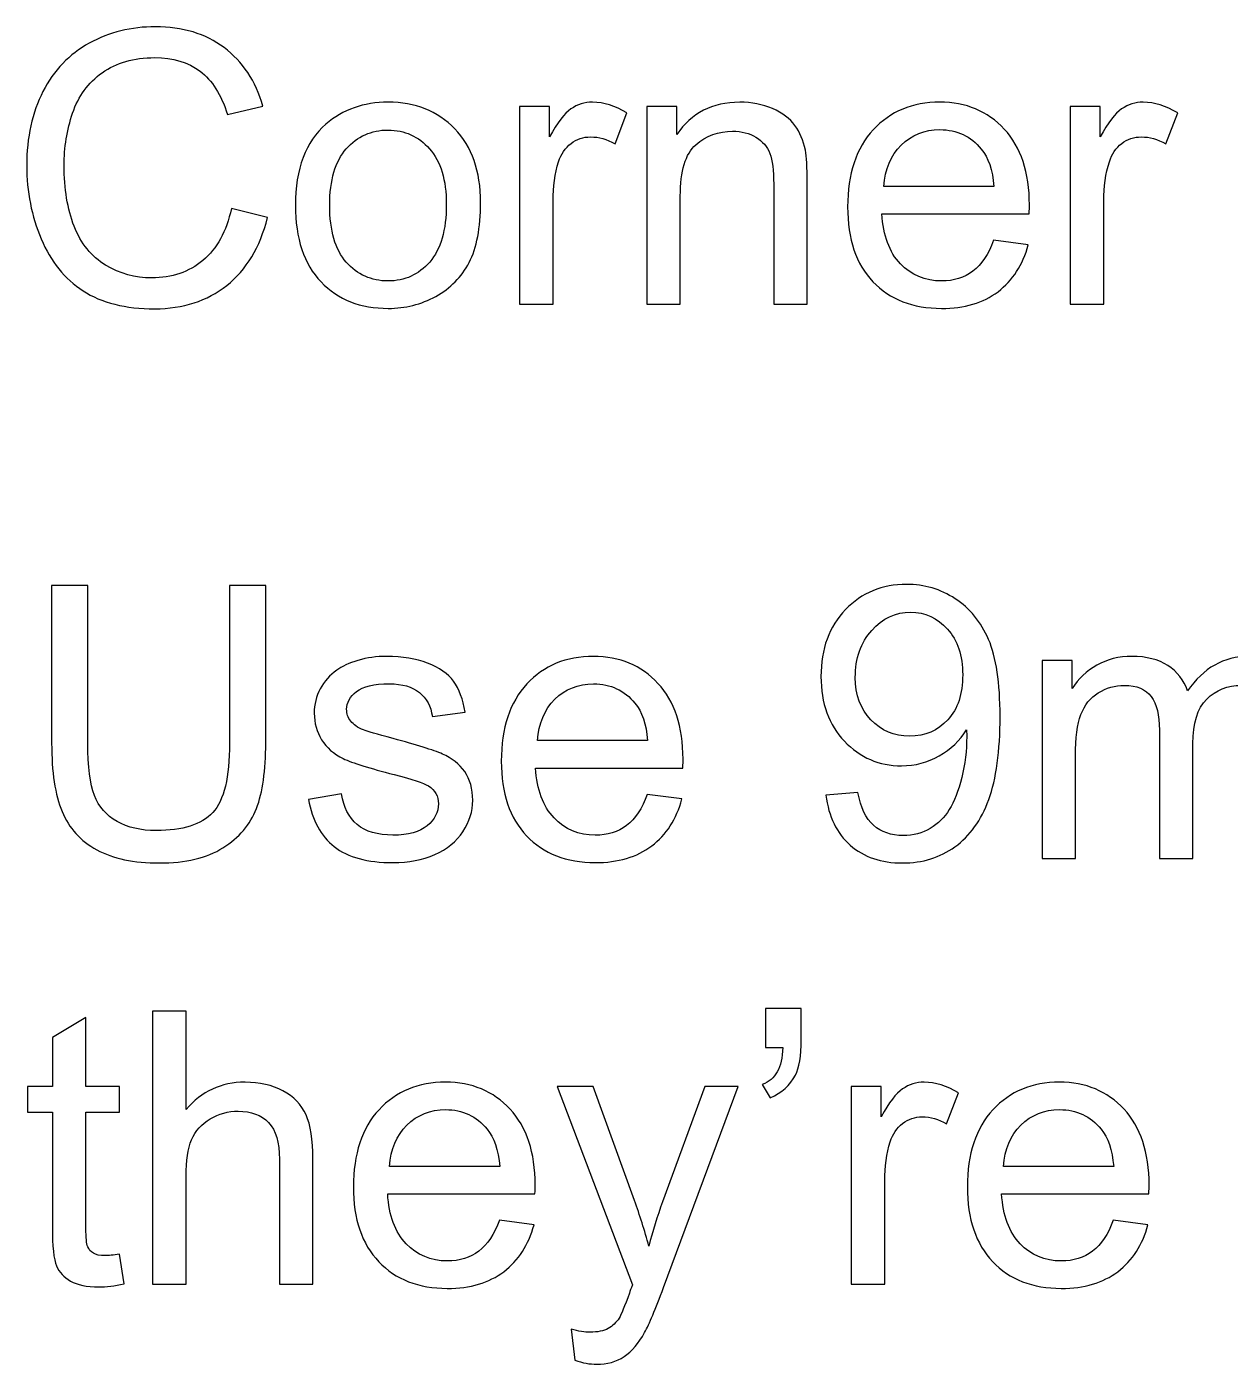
# Model space of a CAD drawing. Header units: millimetres. Extents: x 198 to 2216, y -826 to 151.
# Drawn here: x 474 to 554.3, y -811.2 to -722 of the extents above; entities that cross this region are included whole.
import ezdxf

# ---------------------------------------------------------------- set-up
doc = ezdxf.new("R2010")
doc.units = ezdxf.units.MM
doc.header["$MEASUREMENT"] = 0
doc.layers.add('Layer 1', color=7, linetype='Continuous')

msp = doc.modelspace()

# ---------------------------------------------------------------- linework, layer by layer
at = {"layer": 'Layer 1', "color": 250}
for points, knots in [([(487.6734, -734.1339), (487.6734, -734.1339), (490.0864, -734.7435), (490.0864, -734.7435), (489.5826, -736.7204), (488.6767, -738.2233), (487.3686, -739.2604), (486.0605, -740.2976), (484.4603, -740.8183), (482.568, -740.8183), (480.6122, -740.8183), (479.0205, -740.4204), (477.7928, -739.6203), (476.5651, -738.8244), (475.6338, -737.6687), (474.9946, -736.1574), (474.3553, -734.6419), (474.0336, -733.0205), (474.0336, -731.2848), (474.0336, -729.3925), (474.3934, -727.7415), (475.1173, -726.3318), (475.8412, -724.9221), (476.8699, -723.8511), (478.2034, -723.1187), (479.5369, -722.3864), (481.0059, -722.0223), (482.6061, -722.0223), (484.4264, -722.0223), (485.9547, -722.4837), (487.1908, -723.4108), (488.4312, -724.3379), (489.2948, -725.6376), (489.7816, -727.314), (489.7816, -727.314), (487.4194, -727.8728), (487.4194, -727.8728), (487.0003, -726.552), (486.3865, -725.5868), (485.5864, -724.9856), (484.7863, -724.3803), (483.7787, -724.0797), (482.5638, -724.0797), (481.171, -724.0797), (480.0026, -724.4141), (479.067, -725.083), (478.1315, -725.7519), (477.4711, -726.6536), (477.0943, -727.7796), (476.7133, -728.9099), (476.5228, -730.0741), (476.5228, -731.2721), (476.5228, -732.8173), (476.7472, -734.1677), (477.1959, -735.3192), (477.6446, -736.4749), (478.3431, -737.3343), (479.2914, -737.9058), (480.2397, -738.4773), (481.2641, -738.7609), (482.369, -738.7609), (483.7152, -738.7609), (484.8498, -738.3714), (485.7811, -737.5967), (486.7124, -736.8178), (487.3432, -735.6663), (487.6734, -734.1339)], [0, 0, 0, 0, 0.0454545, 0.0454545, 0.0454545, 0.0909091, 0.0909091, 0.0909091, 0.1363636, 0.1363636, 0.1363636, 0.1818182, 0.1818182, 0.1818182, 0.2272727, 0.2272727, 0.2272727, 0.2727273, 0.2727273, 0.2727273, 0.3181818, 0.3181818, 0.3181818, 0.3636364, 0.3636364, 0.3636364, 0.4090909, 0.4090909, 0.4090909, 0.4545455, 0.4545455, 0.4545455, 0.5, 0.5, 0.5, 0.5454545, 0.5454545, 0.5454545, 0.5909091, 0.5909091, 0.5909091, 0.6363636, 0.6363636, 0.6363636, 0.6818182, 0.6818182, 0.6818182, 0.7272727, 0.7272727, 0.7272727, 0.7727273, 0.7727273, 0.7727273, 0.8181818, 0.8181818, 0.8181818, 0.8636364, 0.8636364, 0.8636364, 0.9090909, 0.9090909, 0.9090909, 0.9545455, 0.9545455, 0.9545455, 1, 1, 1, 1]), ([(491.9448, -733.9222), (491.9448, -731.488), (492.6221, -729.6846), (493.981, -728.512), (495.1113, -727.5383), (496.4956, -727.0515), (498.1255, -727.0515), (499.9331, -727.0515), (501.4148, -727.6442), (502.5662, -728.8295), (503.7135, -730.0106), (504.2892, -731.6489), (504.2892, -733.7359), (504.2892, -735.4293), (504.0352, -736.7585), (503.5272, -737.728), (503.0192, -738.6974), (502.2784, -739.4509), (501.3047, -739.9886), (500.3353, -740.5262), (499.2727, -740.7929), (498.1255, -740.7929), (496.2797, -740.7929), (494.7896, -740.2045), (493.6508, -739.0234), (492.5121, -737.8423), (491.9448, -736.1405), (491.9448, -733.9222)], [0, 0, 0, 0, 0.1111111, 0.1111111, 0.1111111, 0.2222222, 0.2222222, 0.2222222, 0.3333333, 0.3333333, 0.3333333, 0.4444444, 0.4444444, 0.4444444, 0.5555556, 0.5555556, 0.5555556, 0.6666667, 0.6666667, 0.6666667, 0.7777778, 0.7777778, 0.7777778, 0.8888889, 0.8888889, 0.8888889, 1, 1, 1, 1]), ([(506.8842, -740.5135), (506.8842, -740.5135), (506.8842, -727.3309), (506.8842, -727.3309), (506.8842, -727.3309), (508.8908, -727.3309), (508.8908, -727.3309), (508.8908, -727.3309), (508.8908, -729.3502), (508.8908, -729.3502), (509.403, -728.4146), (509.8772, -727.7966), (510.3132, -727.5002), (510.7492, -727.1997), (511.2276, -727.0515), (511.7483, -727.0515), (512.5018, -727.0515), (513.2681, -727.2886), (514.047, -727.7585), (514.047, -727.7585), (513.2511, -729.8201), (513.2511, -729.8201), (512.7093, -729.5153), (512.1674, -729.3629), (511.6255, -729.3629), (511.1387, -729.3629), (510.7027, -729.5111), (510.3174, -729.8032), (509.9322, -730.0953), (509.657, -730.5017), (509.4919, -731.0224), (509.2422, -731.814), (509.1194, -732.6818), (509.1194, -733.6259), (509.1194, -733.6259), (509.1194, -740.5135), (509.1194, -740.5135), (509.1194, -740.5135), (506.8842, -740.5135), (506.8842, -740.5135)], [0, 0, 0, 0, 0.0769231, 0.0769231, 0.0769231, 0.1538462, 0.1538462, 0.1538462, 0.2307692, 0.2307692, 0.2307692, 0.3076923, 0.3076923, 0.3076923, 0.3846154, 0.3846154, 0.3846154, 0.4615385, 0.4615385, 0.4615385, 0.5384615, 0.5384615, 0.5384615, 0.6153846, 0.6153846, 0.6153846, 0.6923077, 0.6923077, 0.6923077, 0.7692308, 0.7692308, 0.7692308, 0.8461538, 0.8461538, 0.8461538, 0.9230769, 0.9230769, 0.9230769, 1, 1, 1, 1]), ([(515.3678, -740.5135), (515.3678, -740.5135), (515.3678, -727.3309), (515.3678, -727.3309), (515.3678, -727.3309), (517.3744, -727.3309), (517.3744, -727.3309), (517.3744, -727.3309), (517.3744, -729.202), (517.3744, -729.202), (518.3396, -727.7669), (519.7366, -727.0515), (521.5612, -727.0515), (522.357, -727.0515), (523.0852, -727.1954), (523.7498, -727.4791), (524.4144, -727.7627), (524.914, -728.1395), (525.2442, -728.6009), (525.5744, -729.0623), (525.8072, -729.6127), (525.9384, -730.2477), (526.0189, -730.6625), (526.0612, -731.3864), (526.0612, -732.4194), (526.0612, -732.4194), (526.0612, -740.5135), (526.0612, -740.5135), (526.0612, -740.5135), (523.826, -740.5135), (523.826, -740.5135), (523.826, -740.5135), (523.826, -732.504), (523.826, -732.504), (523.826, -731.5939), (523.7413, -730.9123), (523.5678, -730.4636), (523.3942, -730.0148), (523.0852, -729.655), (522.6449, -729.3841), (522.2046, -729.1174), (521.6839, -728.9819), (521.0913, -728.9819), (520.143, -728.9819), (519.326, -729.2825), (518.6359, -729.8878), (517.9459, -730.489), (517.603, -731.6362), (517.603, -733.3211), (517.603, -733.3211), (517.603, -740.5135), (517.603, -740.5135), (517.603, -740.5135), (515.3678, -740.5135), (515.3678, -740.5135)], [0, 0, 0, 0, 0.0555556, 0.0555556, 0.0555556, 0.1111111, 0.1111111, 0.1111111, 0.1666667, 0.1666667, 0.1666667, 0.2222222, 0.2222222, 0.2222222, 0.2777778, 0.2777778, 0.2777778, 0.3333333, 0.3333333, 0.3333333, 0.3888889, 0.3888889, 0.3888889, 0.4444444, 0.4444444, 0.4444444, 0.5, 0.5, 0.5, 0.5555556, 0.5555556, 0.5555556, 0.6111111, 0.6111111, 0.6111111, 0.6666667, 0.6666667, 0.6666667, 0.7222222, 0.7222222, 0.7222222, 0.7777778, 0.7777778, 0.7777778, 0.8333333, 0.8333333, 0.8333333, 0.8888889, 0.8888889, 0.8888889, 0.9444444, 0.9444444, 0.9444444, 1, 1, 1, 1]), ([(538.486, -736.2463), (538.486, -736.2463), (540.7974, -736.5511), (540.7974, -736.5511), (540.4376, -737.8931), (539.7645, -738.9387), (538.7823, -739.6795), (537.8002, -740.4204), (536.5471, -740.7929), (535.0189, -740.7929), (533.097, -740.7929), (531.573, -740.2002), (530.4469, -739.0149), (529.3208, -737.8338), (528.7578, -736.1701), (528.7578, -734.0323), (528.7578, -731.8225), (529.3251, -730.1037), (530.4638, -728.8845), (531.6026, -727.6611), (533.08, -727.0515), (534.8961, -727.0515), (536.653, -727.0515), (538.0881, -727.6484), (539.2014, -728.8464), (540.3148, -730.0445), (540.8736, -731.7293), (540.8736, -733.901), (540.8736, -734.0323), (540.8694, -734.2312), (540.8609, -734.4937), (540.8609, -734.4937), (531.0438, -734.4937), (531.0438, -734.4937), (531.1285, -735.9373), (531.5349, -737.0464), (532.2715, -737.8126), (533.0038, -738.5789), (533.9225, -738.9641), (535.0189, -738.9641), (535.8359, -738.9641), (536.5344, -738.7482), (537.1102, -738.3164), (537.6901, -737.8846), (538.1473, -737.1946), (538.486, -736.2463)], [0, 0, 0, 0, 0.0666667, 0.0666667, 0.0666667, 0.1333333, 0.1333333, 0.1333333, 0.2, 0.2, 0.2, 0.2666667, 0.2666667, 0.2666667, 0.3333333, 0.3333333, 0.3333333, 0.4, 0.4, 0.4, 0.4666667, 0.4666667, 0.4666667, 0.5333333, 0.5333333, 0.5333333, 0.6, 0.6, 0.6, 0.6666667, 0.6666667, 0.6666667, 0.7333333, 0.7333333, 0.7333333, 0.8, 0.8, 0.8, 0.8666667, 0.8666667, 0.8666667, 0.9333333, 0.9333333, 0.9333333, 1, 1, 1, 1]), ([(543.5956, -740.5135), (543.5956, -740.5135), (543.5956, -727.3309), (543.5956, -727.3309), (543.5956, -727.3309), (545.6022, -727.3309), (545.6022, -727.3309), (545.6022, -727.3309), (545.6022, -729.3502), (545.6022, -729.3502), (546.1144, -728.4146), (546.5886, -727.7966), (547.0246, -727.5002), (547.4606, -727.1997), (547.939, -727.0515), (548.4597, -727.0515), (549.2132, -727.0515), (549.9795, -727.2886), (550.7584, -727.7585), (550.7584, -727.7585), (549.9625, -729.8201), (549.9625, -729.8201), (549.4207, -729.5153), (548.8788, -729.3629), (548.3369, -729.3629), (547.8501, -729.3629), (547.4141, -729.5111), (547.0288, -729.8032), (546.6436, -730.0953), (546.3684, -730.5017), (546.2033, -731.0224), (545.9536, -731.814), (545.8308, -732.6818), (545.8308, -733.6259), (545.8308, -733.6259), (545.8308, -740.5135), (545.8308, -740.5135), (545.8308, -740.5135), (543.5956, -740.5135), (543.5956, -740.5135)], [0, 0, 0, 0, 0.0769231, 0.0769231, 0.0769231, 0.1538462, 0.1538462, 0.1538462, 0.2307692, 0.2307692, 0.2307692, 0.3076923, 0.3076923, 0.3076923, 0.3846154, 0.3846154, 0.3846154, 0.4615385, 0.4615385, 0.4615385, 0.5384615, 0.5384615, 0.5384615, 0.6153846, 0.6153846, 0.6153846, 0.6923077, 0.6923077, 0.6923077, 0.7692308, 0.7692308, 0.7692308, 0.8461538, 0.8461538, 0.8461538, 0.9230769, 0.9230769, 0.9230769, 1, 1, 1, 1]), ([(494.2308, -733.9264), (494.2308, -735.6113), (494.5991, -736.8728), (495.3357, -737.7068), (496.0765, -738.545), (497.0036, -738.9641), (498.1255, -738.9641), (499.2346, -738.9641), (500.1575, -738.545), (500.8983, -737.7026), (501.6349, -736.8601), (502.0032, -735.5774), (502.0032, -733.8545), (502.0032, -732.2289), (501.6307, -730.997), (500.8898, -730.163), (500.149, -729.3248), (499.2261, -728.9057), (498.1255, -728.9057), (497.0036, -728.9057), (496.0765, -729.3206), (495.3357, -730.1545), (494.5991, -730.9885), (494.2308, -732.2458), (494.2308, -733.9264)], [0, 0, 0, 0, 0.125, 0.125, 0.125, 0.25, 0.25, 0.25, 0.375, 0.375, 0.375, 0.5, 0.5, 0.5, 0.625, 0.625, 0.625, 0.75, 0.75, 0.75, 0.875, 0.875, 0.875, 1, 1, 1, 1]), ([(531.1708, -732.6649), (531.1708, -732.6649), (538.5114, -732.6649), (538.5114, -732.6649), (538.414, -731.5558), (538.1304, -730.726), (537.669, -730.1715), (536.962, -729.3121), (536.0391, -728.8803), (534.9088, -728.8803), (533.8844, -728.8803), (533.025, -729.2232), (532.3265, -729.909), (531.6322, -730.5948), (531.247, -731.5134), (531.1708, -732.6649)], [0, 0, 0, 0, 0.2, 0.2, 0.2, 0.4, 0.4, 0.4, 0.6, 0.6, 0.6, 0.8, 0.8, 0.8, 1, 1, 1, 1]), ([(487.5553, -759.2593), (487.5553, -759.2593), (489.9683, -759.2593), (489.9683, -759.2593), (489.9683, -759.2593), (489.9683, -769.7622), (489.9683, -769.7622), (489.9683, -771.591), (489.7609, -773.043), (489.3502, -774.1183), (488.9354, -775.1893), (488.1903, -776.0656), (487.115, -776.7387), (486.0355, -777.4118), (484.6258, -777.7505), (482.8732, -777.7505), (481.1757, -777.7505), (479.7829, -777.4584), (478.7034, -776.87), (477.6197, -776.2815), (476.8492, -775.4349), (476.3878, -774.3215), (475.9263, -773.2081), (475.6935, -771.6884), (475.6935, -769.7622), (475.6935, -769.7622), (475.6935, -759.2593), (475.6935, -759.2593), (475.6935, -759.2593), (478.1065, -759.2593), (478.1065, -759.2593), (478.1065, -759.2593), (478.1065, -769.758), (478.1065, -769.758), (478.1065, -771.337), (478.2547, -772.5054), (478.5468, -773.2505), (478.8389, -773.9998), (479.3384, -774.5797), (480.0538, -774.9819), (480.765, -775.3883), (481.6371, -775.5915), (482.6658, -775.5915), (484.4269, -775.5915), (485.6842, -775.1893), (486.4335, -774.3892), (487.1828, -773.5849), (487.5553, -772.044), (487.5553, -769.758), (487.5553, -769.758), (487.5553, -759.2593), (487.5553, -759.2593)], [0, 0, 0, 0, 0.0588235, 0.0588235, 0.0588235, 0.1176471, 0.1176471, 0.1176471, 0.1764706, 0.1764706, 0.1764706, 0.2352941, 0.2352941, 0.2352941, 0.2941176, 0.2941176, 0.2941176, 0.3529412, 0.3529412, 0.3529412, 0.4117647, 0.4117647, 0.4117647, 0.4705882, 0.4705882, 0.4705882, 0.5294118, 0.5294118, 0.5294118, 0.5882353, 0.5882353, 0.5882353, 0.6470588, 0.6470588, 0.6470588, 0.7058824, 0.7058824, 0.7058824, 0.7647059, 0.7647059, 0.7647059, 0.8235294, 0.8235294, 0.8235294, 0.8823529, 0.8823529, 0.8823529, 0.9411765, 0.9411765, 0.9411765, 1, 1, 1, 1]), ([(527.3105, -773.2293), (527.3105, -773.2293), (529.4441, -773.0515), (529.4441, -773.0515), (529.6261, -774.059), (529.9733, -774.7872), (530.4855, -775.2401), (530.9977, -775.6931), (531.6539, -775.9217), (532.4582, -775.9217), (533.144, -775.9217), (533.7452, -775.7651), (534.2659, -775.4476), (534.7866, -775.1343), (535.2099, -774.7152), (535.5359, -774.186), (535.8618, -773.6611), (536.137, -772.9499), (536.3614, -772.0567), (536.5857, -771.1634), (536.6958, -770.2533), (536.6958, -769.3262), (536.6958, -769.2288), (536.6916, -769.0764), (536.6831, -768.8774), (536.2386, -769.5886), (535.629, -770.1686), (534.8585, -770.6089), (534.0881, -771.0534), (533.2499, -771.2735), (532.3524, -771.2735), (530.8496, -771.2735), (529.5796, -770.7274), (528.5382, -769.6352), (527.501, -768.5472), (526.9803, -767.1079), (526.9803, -765.3214), (526.9803, -763.4757), (527.5222, -761.994), (528.6101, -760.868), (529.6939, -759.7461), (531.0528, -759.1831), (532.6911, -759.1831), (533.8679, -759.1831), (534.9474, -759.5006), (535.9296, -760.1398), (536.9075, -760.7748), (537.6483, -761.6808), (538.1563, -762.8619), (538.6643, -764.0387), (538.9183, -765.7448), (538.9183, -767.9757), (538.9183, -770.2998), (538.6685, -772.1498), (538.1648, -773.5256), (537.661, -774.9057), (536.9075, -775.9513), (535.9126, -776.671), (534.9178, -777.3907), (533.7536, -777.7505), (532.4159, -777.7505), (530.9935, -777.7505), (529.8336, -777.3568), (528.9319, -776.5652), (528.0344, -775.7735), (527.4925, -774.6602), (527.3105, -773.2293)], [0, 0, 0, 0, 0.0454545, 0.0454545, 0.0454545, 0.0909091, 0.0909091, 0.0909091, 0.1363636, 0.1363636, 0.1363636, 0.1818182, 0.1818182, 0.1818182, 0.2272727, 0.2272727, 0.2272727, 0.2727273, 0.2727273, 0.2727273, 0.3181818, 0.3181818, 0.3181818, 0.3636364, 0.3636364, 0.3636364, 0.4090909, 0.4090909, 0.4090909, 0.4545455, 0.4545455, 0.4545455, 0.5, 0.5, 0.5, 0.5454545, 0.5454545, 0.5454545, 0.5909091, 0.5909091, 0.5909091, 0.6363636, 0.6363636, 0.6363636, 0.6818182, 0.6818182, 0.6818182, 0.7272727, 0.7272727, 0.7272727, 0.7727273, 0.7727273, 0.7727273, 0.8181818, 0.8181818, 0.8181818, 0.8636364, 0.8636364, 0.8636364, 0.9090909, 0.9090909, 0.9090909, 0.9545455, 0.9545455, 0.9545455, 1, 1, 1, 1]), ([(536.4291, -765.2071), (536.4291, -763.9287), (536.0904, -762.9127), (535.4131, -762.1634), (534.74, -761.4141), (533.9187, -761.0373), (532.9535, -761.0373), (531.9545, -761.0373), (531.0909, -761.4395), (530.3627, -762.248), (529.6304, -763.0566), (529.2663, -764.1065), (529.2663, -765.3934), (529.2663, -766.5491), (529.6134, -767.4889), (530.3035, -768.2086), (530.9977, -768.9325), (531.8613, -769.2923), (532.89, -769.2923), (533.923, -769.2923), (534.7696, -768.9325), (535.4343, -768.2086), (536.0989, -767.4889), (536.4291, -766.4856), (536.4291, -765.2071)], [0, 0, 0, 0, 0.125, 0.125, 0.125, 0.25, 0.25, 0.25, 0.375, 0.375, 0.375, 0.5, 0.5, 0.5, 0.625, 0.625, 0.625, 0.75, 0.75, 0.75, 0.875, 0.875, 0.875, 1, 1, 1, 1]), ([(492.8173, -773.5087), (492.8173, -773.5087), (495.0271, -773.1531), (495.0271, -773.1531), (495.1499, -774.0379), (495.497, -774.7152), (496.0643, -775.1893), (496.6315, -775.6592), (497.4274, -775.8963), (498.4434, -775.8963), (499.4721, -775.8963), (500.2341, -775.6889), (500.7336, -775.2698), (501.2289, -774.8549), (501.4787, -774.3638), (501.4787, -773.8008), (501.4787, -773.297), (501.2543, -772.8991), (500.8098, -772.6112), (500.4966, -772.4123), (499.7346, -772.1625), (498.5238, -771.8535), (496.8898, -771.4428), (495.7595, -771.0872), (495.1245, -770.7867), (494.4937, -770.4819), (494.0153, -770.067), (493.6894, -769.5336), (493.3634, -769.0044), (493.1983, -768.416), (493.1983, -767.7725), (493.1983, -767.1841), (493.3338, -766.6422), (493.6005, -766.1427), (493.8714, -765.6432), (494.2355, -765.2283), (494.6969, -764.8981), (495.044, -764.6441), (495.5182, -764.4282), (496.1151, -764.2504), (496.7162, -764.0726), (497.3554, -763.9837), (498.0412, -763.9837), (499.0742, -763.9837), (499.9801, -764.1319), (500.759, -764.4324), (501.5422, -764.7288), (502.1179, -765.1352), (502.4905, -765.6432), (502.8588, -766.1554), (503.117, -766.837), (503.2567, -767.6921), (503.2567, -767.6921), (501.0723, -767.9969), (501.0723, -767.9969), (500.9749, -767.3111), (500.6871, -766.7735), (500.2129, -766.3882), (499.7388, -766.003), (499.0699, -765.8125), (498.2021, -765.8125), (497.1819, -765.8125), (496.4495, -765.9818), (496.0135, -766.3205), (495.5774, -766.6592), (495.3573, -767.0571), (495.3573, -767.5101), (495.3573, -767.7979), (495.4462, -768.0604), (495.6282, -768.2932), (495.8103, -768.5303), (496.0939, -768.7293), (496.4834, -768.8859), (496.7077, -768.9706), (497.3597, -769.1611), (498.4519, -769.4574), (500.0267, -769.8765), (501.1273, -770.2236), (501.7539, -770.4903), (502.3804, -770.757), (502.8715, -771.1507), (503.2271, -771.6587), (503.5869, -772.171), (503.7647, -772.806), (503.7647, -773.568), (503.7647, -774.3088), (503.5488, -775.0073), (503.1128, -775.6635), (502.6767, -776.3196), (502.0502, -776.8276), (501.2332, -777.1875), (500.4119, -777.5473), (499.4848, -777.7251), (498.4519, -777.7251), (496.7416, -777.7251), (495.4335, -777.3695), (494.536, -776.6625), (493.6386, -775.9513), (493.0671, -774.9015), (492.8173, -773.5087)], [0, 0, 0, 0, 0.030303, 0.030303, 0.030303, 0.0606061, 0.0606061, 0.0606061, 0.0909091, 0.0909091, 0.0909091, 0.1212121, 0.1212121, 0.1212121, 0.1515152, 0.1515152, 0.1515152, 0.1818182, 0.1818182, 0.1818182, 0.2121212, 0.2121212, 0.2121212, 0.2424242, 0.2424242, 0.2424242, 0.2727273, 0.2727273, 0.2727273, 0.3030303, 0.3030303, 0.3030303, 0.3333333, 0.3333333, 0.3333333, 0.3636364, 0.3636364, 0.3636364, 0.3939394, 0.3939394, 0.3939394, 0.4242424, 0.4242424, 0.4242424, 0.4545455, 0.4545455, 0.4545455, 0.4848485, 0.4848485, 0.4848485, 0.5151515, 0.5151515, 0.5151515, 0.5454545, 0.5454545, 0.5454545, 0.5757576, 0.5757576, 0.5757576, 0.6060606, 0.6060606, 0.6060606, 0.6363636, 0.6363636, 0.6363636, 0.6666667, 0.6666667, 0.6666667, 0.6969697, 0.6969697, 0.6969697, 0.7272727, 0.7272727, 0.7272727, 0.7575758, 0.7575758, 0.7575758, 0.7878788, 0.7878788, 0.7878788, 0.8181818, 0.8181818, 0.8181818, 0.8484848, 0.8484848, 0.8484848, 0.8787879, 0.8787879, 0.8787879, 0.9090909, 0.9090909, 0.9090909, 0.9393939, 0.9393939, 0.9393939, 0.969697, 0.969697, 0.969697, 1, 1, 1, 1]), ([(515.3979, -773.1785), (515.3979, -773.1785), (517.7093, -773.4833), (517.7093, -773.4833), (517.3495, -774.8253), (516.6764, -775.8709), (515.6942, -776.6117), (514.7121, -777.3526), (513.459, -777.7251), (511.9308, -777.7251), (510.0089, -777.7251), (508.4849, -777.1324), (507.3588, -775.9471), (506.2327, -774.766), (505.6697, -773.1023), (505.6697, -770.9645), (505.6697, -768.7547), (506.237, -767.0359), (507.3757, -765.8167), (508.5145, -764.5933), (509.9919, -763.9837), (511.808, -763.9837), (513.5649, -763.9837), (515, -764.5806), (516.1133, -765.7786), (517.2267, -766.9767), (517.7855, -768.6615), (517.7855, -770.8332), (517.7855, -770.9645), (517.7813, -771.1634), (517.7728, -771.4259), (517.7728, -771.4259), (507.9557, -771.4259), (507.9557, -771.4259), (508.0404, -772.8695), (508.4468, -773.9786), (509.1834, -774.7448), (509.9157, -775.5111), (510.8344, -775.8963), (511.9308, -775.8963), (512.7478, -775.8963), (513.4463, -775.6804), (514.0221, -775.2486), (514.602, -774.8168), (515.0592, -774.1268), (515.3979, -773.1785)], [0, 0, 0, 0, 0.0666667, 0.0666667, 0.0666667, 0.1333333, 0.1333333, 0.1333333, 0.2, 0.2, 0.2, 0.2666667, 0.2666667, 0.2666667, 0.3333333, 0.3333333, 0.3333333, 0.4, 0.4, 0.4, 0.4666667, 0.4666667, 0.4666667, 0.5333333, 0.5333333, 0.5333333, 0.6, 0.6, 0.6, 0.6666667, 0.6666667, 0.6666667, 0.7333333, 0.7333333, 0.7333333, 0.8, 0.8, 0.8, 0.8666667, 0.8666667, 0.8666667, 0.9333333, 0.9333333, 0.9333333, 1, 1, 1, 1]), ([(541.7165, -777.4457), (541.7165, -777.4457), (541.7165, -764.2631), (541.7165, -764.2631), (541.7165, -764.2631), (543.7231, -764.2631), (543.7231, -764.2631), (543.7231, -764.2631), (543.7231, -766.1258), (543.7231, -766.1258), (544.1337, -765.4823), (544.6841, -764.9616), (545.3699, -764.5721), (546.0557, -764.1784), (546.8346, -763.9837), (547.7109, -763.9837), (548.6846, -763.9837), (549.4847, -764.1869), (550.107, -764.5891), (550.7293, -764.9955), (551.1695, -765.5585), (551.4235, -766.2866), (552.4734, -764.7499), (553.8323, -763.9837), (555.5087, -763.9837), (556.821, -763.9837), (557.8328, -764.3435), (558.5355, -765.0674), (559.2425, -765.7913), (559.5981, -766.9047), (559.5981, -768.4075), (559.5981, -768.4075), (559.5981, -777.4457), (559.5981, -777.4457), (559.5981, -777.4457), (557.3629, -777.4457), (557.3629, -777.4457), (557.3629, -777.4457), (557.3629, -769.1484), (557.3629, -769.1484), (557.3629, -768.2594), (557.2867, -767.6159), (557.1428, -767.2222), (556.9988, -766.8285), (556.7364, -766.5152), (556.3511, -766.2739), (555.9701, -766.0326), (555.5214, -765.9141), (555.0092, -765.9141), (554.0778, -765.9141), (553.3074, -766.2231), (552.6935, -766.837), (552.0797, -767.455), (551.7749, -768.4414), (551.7749, -769.7961), (551.7749, -769.7961), (551.7749, -777.4457), (551.7749, -777.4457), (551.7749, -777.4457), (549.5397, -777.4457), (549.5397, -777.4457), (549.5397, -777.4457), (549.5397, -768.8901), (549.5397, -768.8901), (549.5397, -767.8995), (549.3577, -767.1545), (548.9936, -766.6592), (548.6295, -766.1639), (548.0326, -765.9141), (547.2071, -765.9141), (546.5806, -765.9141), (546.0006, -766.0792), (545.4672, -766.4094), (544.9338, -766.7396), (544.5486, -767.2222), (544.3073, -767.8614), (544.0702, -768.4964), (543.9517, -769.4151), (543.9517, -770.6131), (543.9517, -770.6131), (543.9517, -777.4457), (543.9517, -777.4457), (543.9517, -777.4457), (541.7165, -777.4457), (541.7165, -777.4457)], [0, 0, 0, 0, 0.0357143, 0.0357143, 0.0357143, 0.0714286, 0.0714286, 0.0714286, 0.1071429, 0.1071429, 0.1071429, 0.1428571, 0.1428571, 0.1428571, 0.1785714, 0.1785714, 0.1785714, 0.2142857, 0.2142857, 0.2142857, 0.25, 0.25, 0.25, 0.2857143, 0.2857143, 0.2857143, 0.3214286, 0.3214286, 0.3214286, 0.3571429, 0.3571429, 0.3571429, 0.3928571, 0.3928571, 0.3928571, 0.4285714, 0.4285714, 0.4285714, 0.4642857, 0.4642857, 0.4642857, 0.5, 0.5, 0.5, 0.5357143, 0.5357143, 0.5357143, 0.5714286, 0.5714286, 0.5714286, 0.6071429, 0.6071429, 0.6071429, 0.6428571, 0.6428571, 0.6428571, 0.6785714, 0.6785714, 0.6785714, 0.7142857, 0.7142857, 0.7142857, 0.75, 0.75, 0.75, 0.7857143, 0.7857143, 0.7857143, 0.8214286, 0.8214286, 0.8214286, 0.8571429, 0.8571429, 0.8571429, 0.8928571, 0.8928571, 0.8928571, 0.9285714, 0.9285714, 0.9285714, 0.9642857, 0.9642857, 0.9642857, 1, 1, 1, 1]), ([(508.0827, -769.5971), (508.0827, -769.5971), (515.4233, -769.5971), (515.4233, -769.5971), (515.3259, -768.488), (515.0423, -767.6582), (514.5809, -767.1037), (513.8739, -766.2443), (512.951, -765.8125), (511.8207, -765.8125), (510.7963, -765.8125), (509.9369, -766.1554), (509.2384, -766.8412), (508.5441, -767.527), (508.1589, -768.4456), (508.0827, -769.5971)], [0, 0, 0, 0, 0.2, 0.2, 0.2, 0.4, 0.4, 0.4, 0.6, 0.6, 0.6, 0.8, 0.8, 0.8, 1, 1, 1, 1]), ([(482.4203, -805.8218), (482.4203, -805.8218), (482.4203, -787.6354), (482.4203, -787.6354), (482.4203, -787.6354), (484.6555, -787.6354), (484.6555, -787.6354), (484.6555, -787.6354), (484.6555, -794.1801), (484.6555, -794.1801), (485.6927, -792.9652), (487.0008, -792.3598), (488.584, -792.3598), (489.5535, -792.3598), (490.3959, -792.5503), (491.1156, -792.9355), (491.831, -793.3208), (492.3432, -793.8499), (492.6523, -794.5273), (492.9613, -795.2046), (493.1137, -796.191), (493.1137, -797.4779), (493.1137, -797.4779), (493.1137, -805.8218), (493.1137, -805.8218), (493.1137, -805.8218), (490.8785, -805.8218), (490.8785, -805.8218), (490.8785, -805.8218), (490.8785, -797.4864), (490.8785, -797.4864), (490.8785, -796.373), (490.6372, -795.5602), (490.1588, -795.0522), (489.6762, -794.5442), (488.9989, -794.2902), (488.1184, -794.2902), (487.4622, -794.2902), (486.8441, -794.4595), (486.2642, -794.8024), (485.6842, -795.1453), (485.2736, -795.611), (485.0238, -796.1994), (484.7783, -796.7836), (484.6555, -797.5922), (484.6555, -798.6251), (484.6555, -798.6251), (484.6555, -805.8218), (484.6555, -805.8218), (484.6555, -805.8218), (482.4203, -805.8218), (482.4203, -805.8218)], [0, 0, 0, 0, 0.0588235, 0.0588235, 0.0588235, 0.1176471, 0.1176471, 0.1176471, 0.1764706, 0.1764706, 0.1764706, 0.2352941, 0.2352941, 0.2352941, 0.2941176, 0.2941176, 0.2941176, 0.3529412, 0.3529412, 0.3529412, 0.4117647, 0.4117647, 0.4117647, 0.4705882, 0.4705882, 0.4705882, 0.5294118, 0.5294118, 0.5294118, 0.5882353, 0.5882353, 0.5882353, 0.6470588, 0.6470588, 0.6470588, 0.7058824, 0.7058824, 0.7058824, 0.7647059, 0.7647059, 0.7647059, 0.8235294, 0.8235294, 0.8235294, 0.8823529, 0.8823529, 0.8823529, 0.9411765, 0.9411765, 0.9411765, 1, 1, 1, 1]), ([(523.2719, -790.0484), (523.2719, -790.0484), (523.2719, -787.4576), (523.2719, -787.4576), (523.2719, -787.4576), (525.6595, -787.4576), (525.6595, -787.4576), (525.6595, -787.4576), (525.6595, -789.515), (525.6595, -789.515), (525.6595, -790.6157), (525.5325, -791.4115), (525.2743, -791.8941), (524.9144, -792.563), (524.3599, -793.0625), (523.6021, -793.4012), (523.6021, -793.4012), (523.0687, -792.5207), (523.0687, -792.5207), (523.5174, -792.3386), (523.8476, -792.055), (524.0678, -791.6613), (524.2879, -791.2718), (524.4107, -790.7342), (524.4361, -790.0484), (524.4361, -790.0484), (523.2719, -790.0484), (523.2719, -790.0484)], [0, 0, 0, 0, 0.1111111, 0.1111111, 0.1111111, 0.2222222, 0.2222222, 0.2222222, 0.3333333, 0.3333333, 0.3333333, 0.4444444, 0.4444444, 0.4444444, 0.5555556, 0.5555556, 0.5555556, 0.6666667, 0.6666667, 0.6666667, 0.7777778, 0.7777778, 0.7777778, 0.8888889, 0.8888889, 0.8888889, 1, 1, 1, 1]), ([(480.2147, -803.8279), (480.2147, -803.8279), (480.5195, -805.8006), (480.5195, -805.8006), (479.893, -805.9319), (479.3299, -805.9996), (478.8389, -805.9996), (478.0303, -805.9996), (477.4038, -805.8726), (476.955, -805.6144), (476.5105, -805.3561), (476.1973, -805.0217), (476.0152, -804.6026), (475.8332, -804.1835), (475.7443, -803.303), (475.7443, -801.961), (475.7443, -801.961), (475.7443, -794.3664), (475.7443, -794.3664), (475.7443, -794.3664), (474.0933, -794.3664), (474.0933, -794.3664), (474.0933, -794.3664), (474.0933, -792.6392), (474.0933, -792.6392), (474.0933, -792.6392), (475.7443, -792.6392), (475.7443, -792.6392), (475.7443, -792.6392), (475.7443, -789.3795), (475.7443, -789.3795), (475.7443, -789.3795), (477.9795, -788.0376), (477.9795, -788.0376), (477.9795, -788.0376), (477.9795, -792.6392), (477.9795, -792.6392), (477.9795, -792.6392), (480.2147, -792.6392), (480.2147, -792.6392), (480.2147, -792.6392), (480.2147, -794.3664), (480.2147, -794.3664), (480.2147, -794.3664), (477.9795, -794.3664), (477.9795, -794.3664), (477.9795, -794.3664), (477.9795, -802.088), (477.9795, -802.088), (477.9795, -802.7272), (478.0176, -803.1379), (478.098, -803.3199), (478.1742, -803.5019), (478.3012, -803.6459), (478.479, -803.7559), (478.6568, -803.8618), (478.9108, -803.9168), (479.241, -803.9168), (479.4866, -803.9168), (479.8125, -803.8872), (480.2147, -803.8279)], [0, 0, 0, 0, 0.05, 0.05, 0.05, 0.1, 0.1, 0.1, 0.15, 0.15, 0.15, 0.2, 0.2, 0.2, 0.25, 0.25, 0.25, 0.3, 0.3, 0.3, 0.35, 0.35, 0.35, 0.4, 0.4, 0.4, 0.45, 0.45, 0.45, 0.5, 0.5, 0.5, 0.55, 0.55, 0.55, 0.6, 0.6, 0.6, 0.65, 0.65, 0.65, 0.7, 0.7, 0.7, 0.75, 0.75, 0.75, 0.8, 0.8, 0.8, 0.85, 0.85, 0.85, 0.9, 0.9, 0.9, 0.95, 0.95, 0.95, 1, 1, 1, 1]), ([(505.5385, -801.5546), (505.5385, -801.5546), (507.8499, -801.8594), (507.8499, -801.8594), (507.4901, -803.2014), (506.817, -804.247), (505.8348, -804.9878), (504.8527, -805.7287), (503.5996, -806.1012), (502.0714, -806.1012), (500.1495, -806.1012), (498.6255, -805.5085), (497.4994, -804.3232), (496.3733, -803.1421), (495.8103, -801.4784), (495.8103, -799.3406), (495.8103, -797.1308), (496.3776, -795.412), (497.5163, -794.1928), (498.6551, -792.9694), (500.1325, -792.3598), (501.9486, -792.3598), (503.7055, -792.3598), (505.1406, -792.9567), (506.2539, -794.1547), (507.3673, -795.3528), (507.9261, -797.0376), (507.9261, -799.2093), (507.9261, -799.3406), (507.9219, -799.5395), (507.9134, -799.802), (507.9134, -799.802), (498.0963, -799.802), (498.0963, -799.802), (498.181, -801.2456), (498.5874, -802.3547), (499.324, -803.1209), (500.0563, -803.8872), (500.975, -804.2724), (502.0714, -804.2724), (502.8884, -804.2724), (503.5869, -804.0565), (504.1627, -803.6247), (504.7426, -803.1929), (505.1998, -802.5029), (505.5385, -801.5546)], [0, 0, 0, 0, 0.0666667, 0.0666667, 0.0666667, 0.1333333, 0.1333333, 0.1333333, 0.2, 0.2, 0.2, 0.2666667, 0.2666667, 0.2666667, 0.3333333, 0.3333333, 0.3333333, 0.4, 0.4, 0.4, 0.4666667, 0.4666667, 0.4666667, 0.5333333, 0.5333333, 0.5333333, 0.6, 0.6, 0.6, 0.6666667, 0.6666667, 0.6666667, 0.7333333, 0.7333333, 0.7333333, 0.8, 0.8, 0.8, 0.8666667, 0.8666667, 0.8666667, 0.9333333, 0.9333333, 0.9333333, 1, 1, 1, 1]), ([(528.9911, -805.8218), (528.9911, -805.8218), (528.9911, -792.6392), (528.9911, -792.6392), (528.9911, -792.6392), (530.9977, -792.6392), (530.9977, -792.6392), (530.9977, -792.6392), (530.9977, -794.6585), (530.9977, -794.6585), (531.5099, -793.7229), (531.9841, -793.1049), (532.4201, -792.8085), (532.8561, -792.508), (533.3345, -792.3598), (533.8552, -792.3598), (534.6087, -792.3598), (535.375, -792.5969), (536.1539, -793.0668), (536.1539, -793.0668), (535.358, -795.1284), (535.358, -795.1284), (534.8162, -794.8236), (534.2743, -794.6712), (533.7324, -794.6712), (533.2456, -794.6712), (532.8096, -794.8194), (532.4243, -795.1115), (532.0391, -795.4036), (531.7639, -795.81), (531.5988, -796.3307), (531.3491, -797.1223), (531.2263, -797.9901), (531.2263, -798.9342), (531.2263, -798.9342), (531.2263, -805.8218), (531.2263, -805.8218), (531.2263, -805.8218), (528.9911, -805.8218), (528.9911, -805.8218)], [0, 0, 0, 0, 0.0769231, 0.0769231, 0.0769231, 0.1538462, 0.1538462, 0.1538462, 0.2307692, 0.2307692, 0.2307692, 0.3076923, 0.3076923, 0.3076923, 0.3846154, 0.3846154, 0.3846154, 0.4615385, 0.4615385, 0.4615385, 0.5384615, 0.5384615, 0.5384615, 0.6153846, 0.6153846, 0.6153846, 0.6923077, 0.6923077, 0.6923077, 0.7692308, 0.7692308, 0.7692308, 0.8461538, 0.8461538, 0.8461538, 0.9230769, 0.9230769, 0.9230769, 1, 1, 1, 1]), ([(546.4663, -801.5546), (546.4663, -801.5546), (548.7777, -801.8594), (548.7777, -801.8594), (548.4179, -803.2014), (547.7448, -804.247), (546.7626, -804.9878), (545.7805, -805.7287), (544.5274, -806.1012), (542.9992, -806.1012), (541.0773, -806.1012), (539.5533, -805.5085), (538.4272, -804.3232), (537.3011, -803.1421), (536.7381, -801.4784), (536.7381, -799.3406), (536.7381, -797.1308), (537.3054, -795.412), (538.4441, -794.1928), (539.5829, -792.9694), (541.0603, -792.3598), (542.8764, -792.3598), (544.6333, -792.3598), (546.0684, -792.9567), (547.1817, -794.1547), (548.2951, -795.3528), (548.8539, -797.0376), (548.8539, -799.2093), (548.8539, -799.3406), (548.8497, -799.5395), (548.8412, -799.802), (548.8412, -799.802), (539.0241, -799.802), (539.0241, -799.802), (539.1088, -801.2456), (539.5152, -802.3547), (540.2518, -803.1209), (540.9841, -803.8872), (541.9028, -804.2724), (542.9992, -804.2724), (543.8162, -804.2724), (544.5147, -804.0565), (545.0905, -803.6247), (545.6704, -803.1929), (546.1276, -802.5029), (546.4663, -801.5546)], [0, 0, 0, 0, 0.0666667, 0.0666667, 0.0666667, 0.1333333, 0.1333333, 0.1333333, 0.2, 0.2, 0.2, 0.2666667, 0.2666667, 0.2666667, 0.3333333, 0.3333333, 0.3333333, 0.4, 0.4, 0.4, 0.4666667, 0.4666667, 0.4666667, 0.5333333, 0.5333333, 0.5333333, 0.6, 0.6, 0.6, 0.6666667, 0.6666667, 0.6666667, 0.7333333, 0.7333333, 0.7333333, 0.8, 0.8, 0.8, 0.8666667, 0.8666667, 0.8666667, 0.9333333, 0.9333333, 0.9333333, 1, 1, 1, 1]), ([(510.5719, -810.8891), (510.5719, -810.8891), (510.3179, -808.8232), (510.3179, -808.8232), (510.809, -808.9545), (511.2323, -809.0222), (511.5964, -809.0222), (512.0959, -809.0222), (512.4938, -808.9375), (512.7902, -808.7724), (513.0907, -808.6073), (513.3363, -808.3745), (513.5268, -808.0782), (513.6665, -807.8538), (513.8951, -807.2992), (514.2083, -806.4102), (514.2507, -806.2875), (514.3142, -806.1054), (514.4073, -805.8641), (514.4073, -805.8641), (509.4035, -792.6392), (509.4035, -792.6392), (509.4035, -792.6392), (511.7911, -792.6392), (511.7911, -792.6392), (511.7911, -792.6392), (514.5428, -800.2507), (514.5428, -800.2507), (514.9026, -801.2117), (515.2201, -802.2277), (515.5037, -803.2945), (515.762, -802.2912), (516.0668, -801.3006), (516.4224, -800.3269), (516.4224, -800.3269), (519.2333, -792.6392), (519.2333, -792.6392), (519.2333, -792.6392), (521.4643, -792.6392), (521.4643, -792.6392), (521.4643, -792.6392), (516.4816, -806.0504), (516.4816, -806.0504), (515.944, -807.494), (515.5249, -808.4846), (515.2243, -809.0307), (514.8264, -809.763), (514.3692, -810.3007), (513.857, -810.6436), (513.3405, -810.9865), (512.7267, -811.1558), (512.0155, -811.1558), (511.5837, -811.1558), (511.1011, -811.0669), (510.5719, -810.8891)], [0, 0, 0, 0, 0.0555556, 0.0555556, 0.0555556, 0.1111111, 0.1111111, 0.1111111, 0.1666667, 0.1666667, 0.1666667, 0.2222222, 0.2222222, 0.2222222, 0.2777778, 0.2777778, 0.2777778, 0.3333333, 0.3333333, 0.3333333, 0.3888889, 0.3888889, 0.3888889, 0.4444444, 0.4444444, 0.4444444, 0.5, 0.5, 0.5, 0.5555556, 0.5555556, 0.5555556, 0.6111111, 0.6111111, 0.6111111, 0.6666667, 0.6666667, 0.6666667, 0.7222222, 0.7222222, 0.7222222, 0.7777778, 0.7777778, 0.7777778, 0.8333333, 0.8333333, 0.8333333, 0.8888889, 0.8888889, 0.8888889, 0.9444444, 0.9444444, 0.9444444, 1, 1, 1, 1]), ([(498.2233, -797.9732), (498.2233, -797.9732), (505.5639, -797.9732), (505.5639, -797.9732), (505.4665, -796.8641), (505.1829, -796.0343), (504.7215, -795.4798), (504.0145, -794.6204), (503.0916, -794.1886), (501.9613, -794.1886), (500.9369, -794.1886), (500.0775, -794.5315), (499.379, -795.2173), (498.6847, -795.9031), (498.2995, -796.8217), (498.2233, -797.9732)], [0, 0, 0, 0, 0.2, 0.2, 0.2, 0.4, 0.4, 0.4, 0.6, 0.6, 0.6, 0.8, 0.8, 0.8, 1, 1, 1, 1]), ([(539.1511, -797.9732), (539.1511, -797.9732), (546.4917, -797.9732), (546.4917, -797.9732), (546.3943, -796.8641), (546.1107, -796.0343), (545.6493, -795.4798), (544.9423, -794.6204), (544.0194, -794.1886), (542.8891, -794.1886), (541.8647, -794.1886), (541.0053, -794.5315), (540.3068, -795.2173), (539.6125, -795.9031), (539.2273, -796.8217), (539.1511, -797.9732)], [0, 0, 0, 0, 0.2, 0.2, 0.2, 0.4, 0.4, 0.4, 0.6, 0.6, 0.6, 0.8, 0.8, 0.8, 1, 1, 1, 1])]:
    msp.add_open_spline(points, degree=3, knots=knots, dxfattribs=at)

doc.saveas('drawing.dxf')
